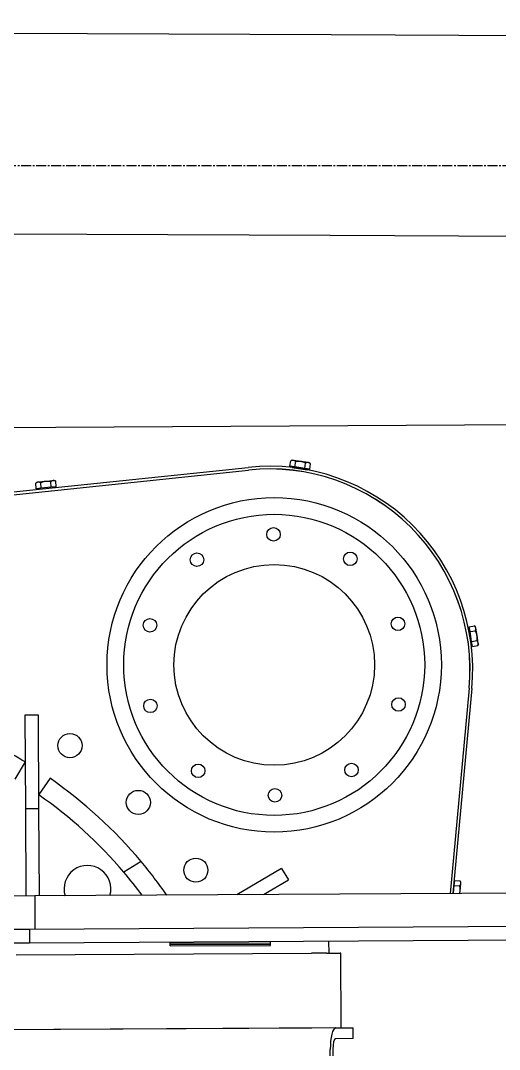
# Model space of a CAD drawing. Header units: millimetres. Extents: x -179076 to 119312, y -18667 to 180141.
# Drawn here: x -62135 to -61777, y 165631 to 166399 of the extents above; entities that cross this region are included whole.
import ezdxf

# ---------------------------------------------------------------- set-up
doc = ezdxf.new("R2010")
doc.units = ezdxf.units.MM
doc.linetypes.add('X-GRID_5~ROOF$0$CENTER2', pattern=[1.125, 0.75, -0.125, 0.125, -0.125])
for name, color, linetype in [('X-EXT_PH$0$A-254', 254, 'Continuous'), ('X-EXT_PH$0$A-ELE3', 4, 'Continuous'), ('X-EXT_PH$0$A-ELE4', 8, 'Continuous'), ('X-EXT_PH$0$A-MEP1a', 5, 'Continuous'), ('X-EXT_PH$0$A-PAT', 251, 'Continuous'), ('X-EXT_PH$0$EA-K', 30, 'Continuous'), ('X-GRID_5~ROOF$0$A-CEN1', 1, 'X-GRID_5~ROOF$0$CENTER2')]:
    doc.layers.add(name, color=color, linetype=linetype)

# ---------------------------------------------------------------- blocks, each defined once
blk = doc.blocks.new('X-EXT_PH$0$bmu_office')
at = {"layer": 'X-EXT_PH$0$A-MEP1a', "color": 251}
for p, q in [((1291748.96, -1564051.21), (1290948.96, -1564051.21)), ((1291334.65, -1564081.27), (1291335.28, -1564077.2)), ((1291336.37, -1564076.78), (1291335.28, -1564077.2)), ((1291337.23, -1564076.92), (1291336.37, -1564076.78)), ((1291342.79, -1564077.79), (1291337.23, -1564076.92)), ((1291338.35, -1564081.85), (1291338.99, -1564077.78)), ((1291348.35, -1564078.66), (1291342.79, -1564077.79)), ((1291349.21, -1564078.79), (1291348.35, -1564078.66)), ((1291095.96, -1564102.46), (1291303.47, -1564081.93)), ((1291095.96, -1564104.47), (1291303.67, -1564083.92)), ((1291095.96, -1564104.49), (1291303.68, -1564083.96)), ((1291338.35, -1564081.85), (1291334.65, -1564081.27)), ((1291336.43, -1564081.55), (1291336.34, -1564082.14)), ((1291336.34, -1564082.14), (1291347.6, -1564083.91)), ((1291338.03, -1564084.48), (1291338.03, -1564084.52)), ((1291338.35, -1564082.46), (1291338.34, -1564082.5)), ((1291345.77, -1564083.01), (1291338.35, -1564081.85)), ((1291345.27, -1564085.61), (1291345.26, -1564085.65)), ((1291345.59, -1564083.59), (1291345.58, -1564083.63)), ((1291345.77, -1564083.01), (1291346.41, -1564078.94)), ((1291349.48, -1564083.59), (1291345.77, -1564083.01)), ((1291347.69, -1564083.31), (1291347.6, -1564083.91)), ((1291349.21, -1564078.79), (1291350.11, -1564079.52)), ((1291349.48, -1564083.59), (1291350.11, -1564079.52)), ((1291145.43, -1564092.24), (1291144.48, -1564092.92)), ((1291144.89, -1564097.02), (1291144.48, -1564092.92)), ((1291146.29, -1564092.15), (1291145.43, -1564092.24)), ((1291151.9, -1564091.6), (1291146.29, -1564092.15)), ((1291148.62, -1564096.65), (1291148.22, -1564092.55)), ((1291157.5, -1564091.05), (1291151.9, -1564091.6)), ((1291156.09, -1564095.91), (1291155.69, -1564091.81)), ((1291158.36, -1564090.96), (1291157.5, -1564091.05)), ((1291158.36, -1564090.96), (1291159.42, -1564091.44)), ((1291159.83, -1564095.54), (1291159.42, -1564091.44)), ((1291148.62, -1564096.65), (1291144.89, -1564097.02)), ((1291146.69, -1564096.84), (1291146.75, -1564097.44)), ((1291156.09, -1564095.91), (1291148.62, -1564096.65)), ((1291148.97, -1564099.23), (1291148.97, -1564099.25)), ((1291159.83, -1564095.54), (1291156.09, -1564095.91)), ((1291156.26, -1564098.5), (1291156.26, -1564098.53)), ((1291158.03, -1564095.72), (1291158.09, -1564096.31)), ((1291467.99, -1564201.92), (1291472.06, -1564201.28)), ((1291472.79, -1564202.18), (1291472.06, -1564201.28)), ((1291465.98, -1564206.13), (1291465.97, -1564206.13)), ((1291468.27, -1564203.7), (1291467.68, -1564203.8)), ((1291467.68, -1564203.8), (1291469.46, -1564215.06)), ((1291468, -1564205.81), (1291467.95, -1564205.82)), ((1291468.58, -1564205.63), (1291467.99, -1564201.92)), ((1291468.58, -1564205.63), (1291472.64, -1564204.98)), ((1291469.75, -1564213.04), (1291468.58, -1564205.63)), ((1291472.92, -1564203.04), (1291472.79, -1564202.18)), ((1291473.8, -1564208.6), (1291472.92, -1564203.04)), ((1291474.68, -1564214.16), (1291473.8, -1564208.6)), ((1291467.12, -1564213.36), (1291467.11, -1564213.37)), ((1291469.14, -1564213.04), (1291469.1, -1564213.05)), ((1291470.05, -1564214.96), (1291469.46, -1564215.06)), ((1291469.75, -1564213.04), (1291473.82, -1564212.4)), ((1291470.34, -1564216.75), (1291469.75, -1564213.04)), ((1291470.34, -1564216.75), (1291474.4, -1564216.1)), ((1291474.82, -1564215.02), (1291474.4, -1564216.1)), ((1291474.82, -1564215.02), (1291474.68, -1564214.16)), ((1291467.71, -1564247.95), (1291452.56, -1564401.21)), ((1291467.71, -1564247.98), (1291452.56, -1564401.21)), ((1291469.7, -1564248.14), (1291454.57, -1564401.21)), ((1291135.46, -1564266.21), (1291135.46, -1564336.21)), ((1291145.46, -1564266.21), (1291135.46, -1564266.21)), ((1291145.46, -1564336.21), (1291145.46, -1564266.21)), ((1291135.39, -1564301.12), (1291127.52, -1564313.89)), ((1291153.99, -1564313.4), (1291145.46, -1564325.46)), ((1291135.46, -1564336.21), (1291135.46, -1564401.21)), ((1291145.46, -1564336.21), (1291135.46, -1564336.21)), ((1291145.46, -1564401.21), (1291145.46, -1564336.21)), ((1291221.63, -1564376), (1291208.66, -1564383.86)), ((1291326.74, -1564381.75), (1291293.04, -1564401.21)), ((1291326.74, -1564381.75), (1291331.74, -1564390.41)), ((1291313.04, -1564401.21), (1291331.74, -1564390.41)), ((1291455.96, -1564393.26), (1291455.36, -1564393.2)), ((1291455.77, -1564395.19), (1291456.14, -1564391.46)), ((1291456.14, -1564391.46), (1291460.24, -1564391.86)), ((1291460.08, -1564399.39), (1291460.63, -1564393.79)), ((1291460.72, -1564392.92), (1291460.24, -1564391.86)), ((1291460.63, -1564393.79), (1291460.72, -1564392.92)), ((1291141.96, -1564401.21), (1290747.96, -1564401.21)), ((1291562.96, -1564401.21), (1291141.96, -1564401.21)), ((1291141.96, -1564401.21), (1291141.96, -1564426.21)), ((1291455.18, -1564401.21), (1291455.77, -1564395.19)), ((1291455.77, -1564395.19), (1291459.87, -1564395.6)), ((1291459.9, -1564401.21), (1291460.08, -1564399.39)), ((1291137.96, -1564426.21), (1290737.96, -1564426.21)), ((1292370.46, -1564426.21), (1291137.96, -1564426.21)), ((1291137.96, -1564426.21), (1291137.96, -1564436.21)), ((1290737.96, -1564436.21), (1291137.96, -1564436.21)), ((1291137.96, -1564436.21), (1292370.46, -1564436.21)), ((1291242.96, -1564437.21), (1291242.96, -1564436.21)), ((1291242.96, -1564437.21), (1291317.96, -1564437.21)), ((1291242.96, -1564437.21), (1291317.96, -1564437.21)), ((1291242.96, -1564438.21), (1291242.96, -1564437.21)), ((1291242.96, -1564438.21), (1291317.96, -1564438.21)), ((1291242.96, -1564439.21), (1291242.96, -1564438.21)), ((1291242.96, -1564438.21), (1291317.96, -1564438.21)), ((1291242.96, -1564439.21), (1291317.96, -1564439.21)), ((1291317.96, -1564437.21), (1291317.96, -1564436.21)), ((1291317.96, -1564438.21), (1291317.96, -1564437.21)), ((1291317.96, -1564439.21), (1291317.96, -1564438.21)), ((1291361.55, -1564436.21), (1291361.55, -1564445.21)), ((1291127.86, -1564445.21), (1291348.63, -1564445.21)), ((1291360.14, -1564445.21), (1291348.63, -1564445.21)), ((1291360.14, -1564445.21), (1291370.09, -1564445.21)), ((1291370.51, -1564445.21), (1291370.09, -1564445.21)), ((1291370.51, -1564501.21), (1291370.51, -1564445.21)), ((1291366.24, -1564501.21), (1288934.29, -1564501.21)), ((1291348.63, -1564501.21), (1290845.25, -1564501.21)), ((1291366.24, -1564501.21), (1291379.5, -1564501.21)), ((1291379.5, -1564509.21), (1291379.5, -1564501.21)), ((1291379.5, -1564509.21), (1291366.24, -1564509.21)), ((1291362.31, -1564685.21), (1291362.31, -1564517.21)), ((1291364.27, -1564517.21), (1291364.27, -1564685.21))]:
    blk.add_line(p, q, dxfattribs=at)
for centre, radius in [((1291322.04, -1564229.62), 125), ((1291322.04, -1564229.62), 112.5), ((1291322.04, -1564132.12), 5.05), ((1291264.73, -1564150.75), 5.05), ((1291379.35, -1564150.75), 5.05), ((1291322.04, -1564229.62), 75), ((1291229.31, -1564199.5), 5.05), ((1291414.77, -1564199.5), 5.05), ((1291229.31, -1564259.75), 5.05), ((1291414.77, -1564259.75), 5.05), ((1291168.99, -1564289.11), 9), ((1291264.73, -1564308.5), 5.05), ((1291379.35, -1564308.5), 5.05), ((1291219.86, -1564331.8), 9), ((1291322.04, -1564327.12), 5.05), ((1291262.55, -1564382.68), 9)]:
    blk.add_circle(centre, radius, dxfattribs=at)
for centre, radius, start, end in [((1291318.44, -1564233.19), 152, 354.35531, 95.65021), ((1291318.44, -1564233.19), 150, 354.35531, 95.65021), ((1291318.43, -1564233.23), 150, 354.35531, 95.64469), ((1290950.46, -1564601.21), 352.5, 58.35631, 65.62129), ((1290950.46, -1564601.21), 352.5, 39.70971, 54.73293), ((1290950.46, -1564601.21), 337.5, 40.08942, 54.70561), ((1290950.46, -1564601.21), 352.5, 34.56744, 39.70971), ((1291181.46, -1564396.21), 17.5, 343.39845, 196.60155), ((1290950.46, -1564601.21), 337.5, 36.3412, 40.08942)]:
    blk.add_arc(centre, radius, start, end, dxfattribs=at)
for major_axis, start_param, end_param in [((0, 16), 0, 1.570796), ((0, -8), 3.141593, 4.712389)]:
    blk.add_ellipse((1291366.24, -1564517.21), major_axis=major_axis, ratio=0.245576, start_param=start_param, end_param=end_param, dxfattribs=at)
for points, weights in [([(1291337.23, -1564076.92), (1291336.37, -1564076.78), (1291335.28, -1564077.2)], [1, 1.0379548493, 1]), ([(1291338.99, -1564077.78), (1291338.09, -1564077.05), (1291337.23, -1564076.92)], [1, 1.0379548493, 1]), ([(1291342.79, -1564077.79), (1291341.07, -1564077.52), (1291338.99, -1564077.78)], [1, 1.0379548493, 1]), ([(1291346.41, -1564078.94), (1291344.51, -1564078.06), (1291342.79, -1564077.79)], [1, 1.0379548493, 1]), ([(1291348.35, -1564078.66), (1291347.49, -1564078.52), (1291346.41, -1564078.94)], [1, 1.0379548493, 1]), ([(1291350.11, -1564079.52), (1291349.21, -1564078.79), (1291348.35, -1564078.66)], [1, 1.0379548493, 1]), ([(1291146.29, -1564092.15), (1291145.43, -1564092.24), (1291144.48, -1564092.92)], [1, 1.0379548493, 1]), ([(1291148.22, -1564092.55), (1291147.16, -1564092.07), (1291146.29, -1564092.15)], [1, 1.0379548493, 1]), ([(1291151.9, -1564091.6), (1291150.16, -1564091.77), (1291148.22, -1564092.55)], [1, 1.0379548493, 1]), ([(1291155.69, -1564091.81), (1291153.63, -1564091.43), (1291151.9, -1564091.6)], [1, 1.0379548493, 1]), ([(1291157.5, -1564091.05), (1291156.63, -1564091.13), (1291155.69, -1564091.81)], [1, 1.0379548493, 1]), ([(1291159.42, -1564091.44), (1291158.36, -1564090.96), (1291157.5, -1564091.05)], [1, 1.0379548493, 1]), ([(1291472.92, -1564203.04), (1291472.79, -1564202.18), (1291472.06, -1564201.28)], [1, 1.0379548493, 1]), ([(1291472.64, -1564204.98), (1291473.06, -1564203.9), (1291472.92, -1564203.04)], [1, 1.0379548493, 1]), ([(1291473.8, -1564208.6), (1291473.53, -1564206.88), (1291472.64, -1564204.98)], [1, 1.0379548493, 1]), ([(1291473.82, -1564212.4), (1291474.08, -1564210.32), (1291473.8, -1564208.6)], [1, 1.0379548493, 1]), ([(1291474.68, -1564214.16), (1291474.55, -1564213.3), (1291473.82, -1564212.4)], [1, 1.0379548493, 1]), ([(1291474.4, -1564216.1), (1291474.82, -1564215.02), (1291474.68, -1564214.16)], [1, 1.0379548493, 1]), ([(1291459.87, -1564395.6), (1291460.55, -1564394.66), (1291460.63, -1564393.79)], [1, 1.0379548493, 1]), ([(1291460.63, -1564393.79), (1291460.72, -1564392.92), (1291460.24, -1564391.86)], [1, 1.0379548493, 1]), ([(1291459.75, -1564401.21), (1291459.99, -1564400.29), (1291460.08, -1564399.39)], [1.01897091228, 1.01932897544, 1]), ([(1291460.08, -1564399.39), (1291460.25, -1564397.66), (1291459.87, -1564395.6)], [1, 1.0379548493, 1])]:
    blk.add_rational_spline(points, weights, degree=2, dxfattribs=at)

msp = doc.modelspace()

# ---------------------------------------------------------------- hatches: boundary and pattern name
at = {"layer": 'X-EXT_PH$0$A-254'}
h = msp.add_hatch(color=256, dxfattribs=at)
h.dxf.hatch_style = 1
edge = h.paths.add_edge_path(flags=16)
edge.add_arc((-150113.34, 146990.77), 116300, 0, 7.2498053)
edge.add_arc((-40000.75, 160998.48), 5300, 7.24981, 83.51554)
edge.add_arc((-62813.34, -39709.23), 207300, 83.5155446, 96.4844554)
edge.add_arc((-85625.94, 160998.48), 5300, 96.48446, 172.75019)
edge.add_arc((24486.66, 146990.77), 116300, 172.7501947, 180)
edge.add_arc((24486.66, 146990.77), 116300, 180, 187.2498053)
edge.add_arc((-85625.94, 132983.06), 5300, 187.24981, 263.51554)
edge.add_arc((-62813.34, 333690.77), 207300, 263.5155446, 276.4844554)
edge.add_arc((-40000.75, 132983.06), 5300, 276.48446, 352.75019)
edge.add_arc((-150113.34, 146990.77), 116300, 352.7501947, 360)
edge = h.paths.add_edge_path()
edge.add_arc((-150113.34, 146990.77), 116800, 0, 7.2498053)
edge.add_arc((-40000.75, 160998.48), 5800, 7.249805, 83.515545)
edge.add_arc((-62813.34, -39709.23), 207800, 83.5155446, 96.4844554)
edge.add_arc((-85625.94, 160998.48), 5800, 96.484455, 172.750195)
edge.add_arc((24486.66, 146990.77), 116800, 172.7501947, 180)
edge.add_arc((24486.66, 146990.77), 116800, 180, 187.2498053)
edge.add_arc((-85625.94, 132983.06), 5800, 187.249805, 263.515545)
edge.add_arc((-62813.34, 333690.77), 207800, 263.5155446, 276.4844554)
edge.add_arc((-40000.75, 132983.06), 5800, 276.484455, 352.750195)
edge.add_arc((-150113.34, 146990.77), 116800, 352.7501947, 360)
at = {"layer": 'X-EXT_PH$0$A-PAT'}
h = msp.add_hatch(dxfattribs=at)
h.set_pattern_fill('NET', color=256, scale=600)
h.set_pattern_definition([(0, (-165939.6, 60614), (0, 1905), []), (90, (-165939.6, 60614), (-1905, 1e-13), [])])
h.paths.add_polyline_path([(-81613.34, 153190.77), (-42913.34, 153190.77), (-42913.34, 140790.77), (-81613.34, 140790.77)], flags=16)
h.paths.add_polyline_path([(-42863.34, 145590.77), (-42763.34, 140790.77), (-42713.34, 140790.77)], flags=16)
edge = h.paths.add_edge_path()
edge.add_arc((-40000.75, 160998.48), 5300, 7.24981, 83.51554)
edge.add_arc((-62813.34, -39709.23), 207300, 83.5155446, 96.4844554)
edge.add_arc((-85625.94, 160998.48), 5300, 96.48446, 172.75019)
edge.add_arc((24486.66, 146990.77), 116300, 172.7501947, 187.2498053)
edge.add_arc((-85625.94, 132983.06), 5300, 187.24981, 263.51554)
edge.add_arc((-62813.34, 333690.77), 207300, 263.5155446, 276.4844554)
edge.add_arc((-40000.75, 132983.06), 5300, 276.48446, 352.75019)
edge.add_arc((-150113.34, 146990.77), 116300, 352.7501947, 367.2498053)

# ---------------------------------------------------------------- linework, layer by layer
at = {"layer": 'X-EXT_PH$0$A-ELE3', "color": 11, "true_color": 0xf27172}
for points in [[(-35013.34, 146990.77, 0.031644), (-35933.52, 161515.88, 0.345625), (-39537.72, 165072.25, 0.056648), (-86088.97, 165072.25, 0.345625), (-89693.16, 161515.88, 0.031644), (-90613.34, 146990.77, 0.031644), (-89693.16, 132465.65, 0.345625), (-86088.97, 128909.29, 0.056648), (-39537.72, 128909.29, 0.345625), (-35933.52, 132465.65, 0.031644)], [(-35163.34, 146990.77, 0.031644), (-36082.32, 161496.95, 0.345625), (-39554.66, 164923.21, 0.056648), (-86072.03, 164923.21, 0.345625), (-89544.36, 161496.95, 0.031644), (-90463.34, 146990.77, 0.031644), (-89544.36, 132484.58, 0.345625), (-86072.03, 129058.33, 0.056648), (-39554.66, 129058.33, 0.345625), (-36082.32, 132484.58, 0.031644)]]:
    msp.add_lwpolyline(points, format="xyb", close=True, dxfattribs=at)
at = {"layer": 'X-EXT_PH$0$A-ELE4', "color": 5}
msp.add_lwpolyline([(-33813.34, 146990.77, 0.031644), (-34743.12, 161667.32, 0.345625), (-39402.2, 166264.57, 0.056648), (-86224.49, 166264.57, 0.345625), (-90883.57, 161667.32, 0.031644), (-91813.34, 146990.77, 0.031644), (-90883.57, 132314.22, 0.345625), (-86224.49, 127716.96, 0.056648), (-39402.2, 127716.96, 0.345625), (-34743.12, 132314.22, 0.031644)], format="xyb", close=True, dxfattribs=at)
at = {"layer": 'X-GRID_5~ROOF$0$A-CEN1', "ltscale": 10}
msp.add_lwpolyline([(-29513.34, 166290.77), (-99513.34, 166290.77)], dxfattribs=at)

# ---------------------------------------------------------------- block references
at = {"layer": 'X-EXT_PH$0$EA-K', "rotation": 0.3278359900709154}
msp.add_blockref('X-EXT_PH$0$bmu_office', (-1362196.36, 1722733.32), dxfattribs=at)

doc.saveas('drawing.dxf')
